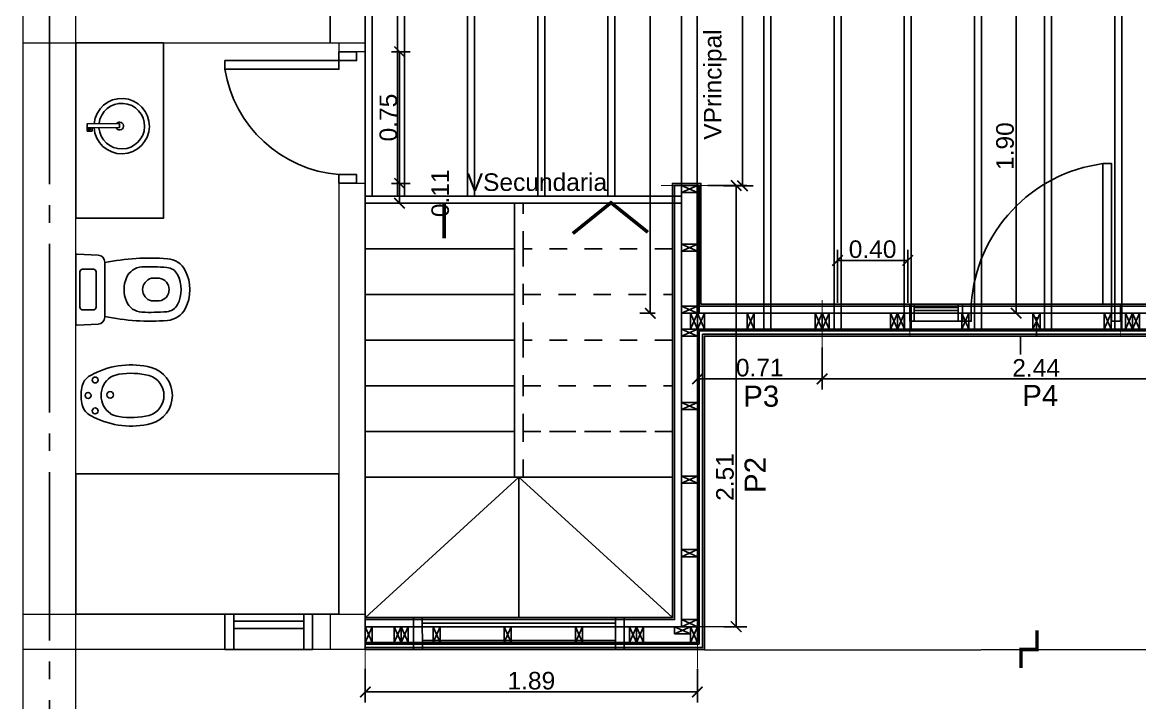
# Model space of a CAD drawing. Header units: millimetres. Extents: x -13913 to 5993, y 1496 to 3225.
# Drawn here: x 2991.34 to 2997.71, y 1618.22 to 1622.09 of the extents above; entities that cross this region are included whole.
import ezdxf

# ---------------------------------------------------------------- set-up
doc = ezdxf.new("R2010")
doc.units = ezdxf.units.MM
doc.header["$PDMODE"] = 35
for name, pattern in [('ACAD_ISO04W100', [30, 24, -3, 0, -3]), ('CONTINUA', [200, 100, 100]), ('DASHED', [0.75, 0.5, -0.25])]:
    doc.linetypes.add(name, pattern=pattern)
doc.layers.get('Defpoints').update_dxf_attribs({"color": 230})
for name, color, linetype in [('EJES', 8, 'Continuous'), ('P0- COLUMNAS HºAº', 7, 'Continuous'), ('P0- LISTON 2CM', 7, 'Continuous'), ('P0- OSB', 7, 'Continuous'), ('P0-CARPINTERIAS', 7, 'Continuous'), ('P0-COTAS', 7, 'Continuous'), ('P0-DURLOCK INTERIOR', 7, 'Continuous'), ('P0-LISTON 4CM', 7, 'Continuous'), ('P0-MAMPOSTERIA LADRILLO', 7, 'Continuous'), ('P0-MUROS', 7, 'Continuous'), ('P0-PANEL', 7, 'Continuous'), ('P0-SANITARIOS', 7, 'Continuous'), ('P0-SOLADOS', 7, 'Continuous'), ('P0-SUPERBOARD', 7, 'Continuous'), ('P0-TEXTOS', 7, 'Continuous'), ('P1-COTAS', 7, 'Continuous'), ('P1-MAMPOSTERIA LADRILLO', 7, 'Continuous'), ('P1-MUROS', 7, 'Continuous'), ('PT-MUROS', 7, 'Continuous')]:
    doc.layers.add(name, color=color, linetype=linetype)
doc.styles.add('Arial02.5', font='arial.ttf', dxfattribs={"width": 0.8, "height": 0.025})
doc.styles.add('Arial10', font='arial.ttf', dxfattribs={"height": 0.1})
doc.dimstyles.new('COTA-1-50', dxfattribs={"dimtxt": 0.1, "dimasz": 0.06, "dimexe": 0.06, "dimexo": 0.15, "dimgap": 0.0125, "dimtad": 1, "dimzin": 0, "dimdsep": 46, "dimtxsty": 'Arial10', "dimblk1": 'ARCHTICK', "dimblk2": 'ARCHTICK', "dimsah": 1, "dimcen": 0.09, "dimclrd": 7, "dimclre": 7, "dimclrt": 7, "dimazin": 0, "dimtfac": 1, "dimtofl": 0, "dimtmove": 2, "dimatfit": 3, "dimldrblk": 'ARCHTICK', "dimfxl": 1, "dimtolj": 1, "dimtzin": 0, "dimarcsym": 0})

# ---------------------------------------------------------------- blocks, each defined once
blk = doc.blocks.new('A$C699B31DF')
at = {"color": 0}
for p, q in [((0.5232, 0.3989), (0.6416, 0.4042)), ((0.65, 0.3962), (0.65, 0.008)), ((0.485, 0.3589), (0.485, 0.0453)), ((0.2196, 0.267), (0.1744, 0.267)), ((0.5348, 0.303), (0.5348, 0.2021)), ((0.6115, 0.3181), (0.5499, 0.3181)), ((0.6266, 0.303), (0.6266, 0.1012)), ((0.5348, 0.1012), (0.5348, 0.2021)), ((0.2196, 0.1373), (0.1744, 0.1373)), ((0.6115, 0.0861), (0.5499, 0.0861)), ((0.5232, 0.0054), (0.6416, 0))]:
    blk.add_line(p, q, dxfattribs=at)
for centre, radius, start, end in [((0.525, 0.3589), 0.04, 92.60256, 180), ((0.642, 0.3962), 0.008, 0, 92.60256), ((0.1375, 0.2532), 0.125, 94.49281, 152.41425), ((0.1375, 0.2532), 0.075, 94.49281, 152.41425), ((0.2276, -0.8924), 1.2742, 78.34369, 94.49281), ((0.2276, -0.8924), 1.2242, 87.85751, 94.49281), ((0.2686, 0.2299), 0.1012, 22.76794, 87.29275), ((0.2354, 0.2021), 0.2354, 152.41425, 207.58575), ((0.2354, 0.2021), 0.1854, 152.41425, 207.58575), ((0.1837, 0.2021), 0.0655, 98.13705, 261.86295), ((0.2023, 0.2021), 0.0671, 284.92538, 75.07462), ((0.2016, 0.2021), 0.1736, 337.33865, 22.66135), ((0.5499, 0.303), 0.0151, 90, 180), ((0.6115, 0.303), 0.0151, 0, 90), ((0.2686, 0.1744), 0.1012, 272.70725, 337.23206), ((0.1375, 0.151), 0.125, 207.58575, 265.50719), ((0.1375, 0.151), 0.075, 207.58575, 265.50719), ((0.2276, 1.2966), 1.2242, 265.50719, 272.14249), ((0.5499, 0.1012), 0.0151, 180, 270), ((0.6115, 0.1012), 0.0151, 270, 0), ((0.2276, 1.2966), 1.2742, 265.50719, 281.65631), ((0.525, 0.0453), 0.04, 180, 267.39744), ((0.642, 0.008), 0.008, 267.39744, 0)]:
    blk.add_arc(centre, radius, start, end, dxfattribs=at)
blk = doc.blocks.new('A$C9e56f727')
at = {"color": 0}
for p, q in [((0.3012, 0.0687), (0.3123, 0.0847)), ((0.3241, 0.0529), (0.3012, 0.0687)), ((0.3123, 0.0847), (0.3352, 0.0689)), ((0.3352, 0.0689), (0.3241, 0.0529))]:
    blk.add_line(p, q, dxfattribs=at)
for points in [[(0.3241, 0.0529), (0.3109, 0.0338), (0.16, 0.1382), (0.1732, 0.1573)], [(0.3304, 0.0624), (0.328, 0.0589), (0.3138, 0.0687), (0.3162, 0.0722)]]:
    blk.add_lwpolyline(points, close=True, dxfattribs=at)
for centre, radius, start, end in [((0.1576, 0.1576), 0.1576, 328.42551, 319.97448), ((0.1577, 0.1577), 0.1301, 329.05756, 318.8141), ((0.1674, 0.1506), 0.0224, 348.28199, 285.18049)]:
    blk.add_arc(centre, radius, start, end, dxfattribs=at)
blk = doc.blocks.new('A$Cc807aeb1')
at = {"color": 0}
for centre, radius in [((0.0864, 0.44), 0.017), ((0.1744, 0.48), 0.017), ((0.2624, 0.44), 0.017), ((0.1712, 0.3537), 0.0189)]:
    blk.add_circle(centre, radius, dxfattribs=at)
for centre, radius, start, end in [((0.1646, 0.3719), 0.1485, 86.20956, 120.18405), ((0.1842, 0.3719), 0.1485, 59.81595, 93.79044), ((0.4712, 0.2356), 0.4712, 153.15772, 194.20091), ((0.1685, 0.4001), 0.1272, 128.11928, 157.70228), ((0.1803, 0.4001), 0.1272, 22.29772, 51.88072), ((-0.1224, 0.2356), 0.4712, 345.79909, 26.84228), ((0.1744, 0.2793), 0.1267, 90, 144.91203), ((0.1744, 0.2793), 0.1267, 35.08797, 90), ((0.1997, 0.2791), 0.1483, 150.45519, 170.0091), ((0.1491, 0.2791), 0.1483, 9.9909, 29.54481), ((0.4712, 0.2356), 0.4232, 170.59349, 194.20091), ((-0.1224, 0.2356), 0.4232, 345.79909, 9.40651), ((0.173, 0.1648), 0.1168, 196.43022, 270.49297), ((0.1758, 0.1648), 0.1168, 269.50703, 343.56978), ((0.173, 0.1648), 0.1648, 195.76723, 270.49297), ((0.1758, 0.1648), 0.1648, 269.50703, 344.23277)]:
    blk.add_arc(centre, radius, start, end, dxfattribs=at)
blk = doc.blocks.new('_ARCHTICK')
at = {"color": 0, "linetype": 'ByBlock', "const_width": 0.15}
blk.add_lwpolyline([(-0.5, -0.5), (0.5, 0.5)], dxfattribs=at)
blk = doc.blocks.new('*D189')
at = {"layer": 'Defpoints', "color": 0, "transparency": 16777216}
for p in [(2993.2932, 1618.5611), (2995.1855, 1618.5611), (2995.1855, 1618.2792)]:
    blk.add_point(p, dxfattribs=at)
at = {"layer": 'P0-COTAS', "color": 7, "lineweight": -2, "transparency": 16777216}
for p, q in [((2993.2932, 1618.4111), (2993.2932, 1618.2192)), ((2995.1855, 1618.4111), (2995.1855, 1618.2192)), ((2993.2932, 1618.2792), (2995.1855, 1618.2792))]:
    blk.add_line(p, q, dxfattribs=at)
at = {"layer": 'P0-COTAS', "color": 7, "lineweight": -2, "transparency": 16777216, "xscale": 0.06, "yscale": 0.06, "zscale": 0.06, "rotation": 180}
blk.add_blockref('_ARCHTICK', (2993.2932, 1618.2792), dxfattribs=at)
at = {"layer": 'P0-COTAS', "color": 7, "lineweight": -2, "transparency": 16777216, "xscale": 0.06, "yscale": 0.06, "zscale": 0.06}
blk.add_blockref('_ARCHTICK', (2995.1855, 1618.2792), dxfattribs=at)
at = {"layer": 'P0-COTAS', "color": 7, "transparency": 16777216, "insert": (2994.2394, 1618.3428), "char_height": 0.1, "attachment_point": 5, "style": 'Arial10'}
blk.add_mtext('\\A1;1.89', dxfattribs=at)
blk = doc.blocks.new('A$C7a4a4ba2')
at = {"color": 0, "const_width": 0.0003}
blk.add_lwpolyline([(-0.004, 0.09), (2.436, 0.09), (2.436, 0), (-0.004, 0)], close=True, dxfattribs=at)
at = {"color": 0}
for points in [[(-0.004, 0.09), (0.036, 0.09), (0.036, 0), (-0.004, 0), (-0.004, 0.09), (0.036, 0), (-0.004, 0), (0.036, 0.09)], [(0.386, 0.09), (0.426, 0.09), (0.426, 0), (0.386, 0), (0.386, 0.09), (0.426, 0), (0.386, 0), (0.426, 0.09)], [(0.426, 0.09), (0.466, 0.09), (0.466, 0), (0.426, 0), (0.426, 0.09), (0.466, 0), (0.426, 0), (0.466, 0.09)], [(1.7253, 0.09), (1.7653, 0.09), (1.7653, 0), (1.7253, 0), (1.7253, 0.09), (1.7653, 0), (1.7253, 0), (1.7653, 0.09)], [(1.7653, 0.09), (1.8053, 0.09), (1.8053, 0), (1.7653, 0), (1.7653, 0.09), (1.8053, 0), (1.7653, 0), (1.8053, 0.09)], [(2.01, 0.09), (2.05, 0.09), (2.05, 0), (2.01, 0), (2.01, 0.09), (2.05, 0), (2.01, 0), (2.05, 0.09)], [(2.306, 0.05), (2.306, 0.09), (2.396, 0.09), (2.396, 0.05), (2.306, 0.05), (2.396, 0.09), (2.396, 0.05), (2.306, 0.09)], [(2.396, 0.09), (2.436, 0.09), (2.436, 0), (2.396, 0), (2.396, 0.09), (2.436, 0), (2.396, 0), (2.436, 0.09)]]:
    blk.add_lwpolyline(points, dxfattribs=at)
at = {"color": 8}
for points in [[(0.792, 0.09), (0.832, 0.09), (0.832, 0), (0.792, 0), (0.792, 0.09), (0.832, 0), (0.792, 0), (0.832, 0.09)], [(1.198, 0.09), (1.238, 0.09), (1.238, 0), (1.198, 0), (1.198, 0.09), (1.238, 0), (1.198, 0), (1.238, 0.09)], [(1.604, 0.09), (1.644, 0.09), (1.644, 0), (1.604, 0), (1.604, 0.09), (1.644, 0), (1.604, 0), (1.644, 0.09)]]:
    blk.add_lwpolyline(points, dxfattribs=at)
blk = doc.blocks.new('A$C5d8a38c0')
at = {"color": 0, "const_width": 0.0003}
blk.add_lwpolyline([(0, 0.0904), (0.71, 0.0904), (0.71, 0.0004), (0, 0.0004)], close=True, dxfattribs=at)
at = {"color": 0}
for points in [[(0, 0.0904), (0.04, 0.0904), (0.04, 0.0004), (0, 0.0004), (0, 0.0904), (0.04, 0.0004), (0, 0.0004), (0.04, 0.0904)], [(0.284, 0.0904), (0.324, 0.0904), (0.324, 0.0004), (0.284, 0.0004), (0.284, 0.0904), (0.324, 0.0004), (0.284, 0.0004), (0.324, 0.0904)], [(0.67, 0.0904), (0.71, 0.0904), (0.71, 0.0004), (0.67, 0.0004), (0.67, 0.0904), (0.71, 0.0004), (0.67, 0.0004), (0.71, 0.0904)]]:
    blk.add_lwpolyline(points, dxfattribs=at)
blk = doc.blocks.new('A$C00c50a6b')
at = {"color": 0, "const_width": 0.0003}
blk.add_lwpolyline([(0.09, 0), (0, 0), (0, 2.5125), (0.09, 2.5125)], close=True, dxfattribs=at)
at = {"color": 0}
for points in [[(0, 2.4725), (0, 2.5125), (0.09, 2.5125), (0.09, 2.4725), (0, 2.4725), (0.09, 2.5125), (0.09, 2.4725), (0, 2.5125)], [(0, 2.13875), (0, 2.17875), (0.09, 2.17875), (0.09, 2.13875), (0, 2.13875), (0.09, 2.17875), (0.09, 2.13875), (0, 2.17875)], [(0, 1.785), (0, 1.825), (0.09, 1.825), (0.09, 1.785), (0, 1.785), (0.09, 1.825), (0.09, 1.785), (0, 1.825)], [(0.05, 1.785), (0.09, 1.785), (0.09, 1.695), (0.05, 1.695), (0.05, 1.785), (0.09, 1.695), (0.05, 1.695), (0.09, 1.785)], [(0, 1.655), (0, 1.695), (0.09, 1.695), (0.09, 1.655), (0, 1.655), (0.09, 1.695), (0.09, 1.655), (0, 1.695)], [(0, 1.23625), (0, 1.27625), (0.09, 1.27625), (0.09, 1.23625), (0, 1.23625), (0.09, 1.27625), (0.09, 1.23625), (0, 1.27625)], [(0, 0.8175), (0, 0.8575), (0.09, 0.8575), (0.09, 0.8175), (0, 0.8175), (0.09, 0.8575), (0.09, 0.8175), (0, 0.8575)], [(0, 0.39875), (0, 0.43875), (0.09, 0.43875), (0.09, 0.39875), (0, 0.39875), (0.09, 0.43875), (0.09, 0.39875), (0, 0.43875)], [(0, 0), (0, 0.04), (0.09, 0.04), (0.09, 0), (0, 0), (0.09, 0.04), (0.09, 0), (0, 0.04)]]:
    blk.add_lwpolyline(points, dxfattribs=at)
blk = doc.blocks.new('A$C87677e07')
at = {"color": 0, "const_width": 0.0005}
blk.add_lwpolyline([(0, 0.09), (1.8925, 0.09), (1.8925, 0), (0, 0)], close=True, dxfattribs=at)
at = {"color": 0}
for points in [[(0, 0.09), (0.04, 0.09), (0.04, 0), (0, 0), (0, 0.09), (0.04, 0), (0, 0), (0.04, 0.09)], [(0.165, 0.09), (0.205, 0.09), (0.205, 0), (0.165, 0), (0.165, 0.09), (0.205, 0), (0.165, 0), (0.205, 0.09)], [(0.205, 0.09), (0.245, 0.09), (0.245, 0), (0.205, 0), (0.205, 0.09), (0.245, 0), (0.205, 0), (0.245, 0.09)], [(1.505, 0.09), (1.545, 0.09), (1.545, 0), (1.505, 0), (1.505, 0.09), (1.545, 0), (1.505, 0), (1.545, 0.09)], [(1.545, 0.09), (1.585, 0.09), (1.585, 0), (1.545, 0), (1.545, 0.09), (1.585, 0), (1.545, 0), (1.585, 0.09)], [(1.7625, 0.05), (1.7625, 0.09), (1.8525, 0.09), (1.8525, 0.05), (1.7625, 0.05), (1.8525, 0.09), (1.8525, 0.05), (1.7625, 0.09)], [(1.8525, 0.09), (1.8925, 0.09), (1.8925, 0), (1.8525, 0), (1.8525, 0.09), (1.8925, 0), (1.8525, 0), (1.8925, 0.09)]]:
    blk.add_lwpolyline(points, dxfattribs=at)
at = {"color": 8}
for points in [[(0.386, 0.09), (0.426, 0.09), (0.426, 0), (0.386, 0), (0.386, 0.09), (0.426, 0), (0.386, 0), (0.426, 0.09)], [(0.792, 0.09), (0.832, 0.09), (0.832, 0), (0.792, 0), (0.792, 0.09), (0.832, 0), (0.792, 0), (0.832, 0.09)], [(1.198, 0.09), (1.238, 0.09), (1.238, 0), (1.198, 0), (1.198, 0.09), (1.238, 0), (1.198, 0), (1.238, 0.09)]]:
    blk.add_lwpolyline(points, dxfattribs=at)
blk = doc.blocks.new('*D205')
at = {"layer": 'Defpoints', "color": 0, "transparency": 16777216}
for p in [(2995.0955, 1621.1636), (2995.4063, 1621.1636), (2995.1855, 1618.6511)]:
    blk.add_point(p, dxfattribs=at)
at = {"layer": 'P0-COTAS', "color": 7, "lineweight": -2, "transparency": 16777216}
for p, q in [((2995.2455, 1621.1636), (2995.4663, 1621.1636)), ((2995.4063, 1618.6511), (2995.4063, 1621.1636)), ((2995.3355, 1618.6511), (2995.4663, 1618.6511))]:
    blk.add_line(p, q, dxfattribs=at)
at = {"layer": 'P0-COTAS', "color": 7, "lineweight": -2, "transparency": 16777216, "xscale": 0.06, "yscale": 0.06, "zscale": 0.06}
for p, rotation in [((2995.4063, 1621.1636), 90), ((2995.4063, 1618.6511), 270)]:
    blk.add_blockref('_ARCHTICK', p, dxfattribs=dict(at, rotation=rotation))
at = {"layer": 'P0-COTAS', "color": 7, "transparency": 16777216, "insert": (2995.3428, 1619.5036), "char_height": 0.1, "attachment_point": 5, "rotation": 90, "style": 'Arial10'}
blk.add_mtext('\\A1;2.51', dxfattribs=at)
blk = doc.blocks.new('*D206')
at = {"layer": 'Defpoints', "color": 0, "transparency": 16777216}
for p in [(2995.1855, 1620.3911), (2995.8955, 1620.3911), (2995.8955, 1620.0627)]:
    blk.add_point(p, dxfattribs=at)
at = {"layer": 'P0-COTAS', "color": 7, "lineweight": -2, "transparency": 16777216}
for p, q in [((2995.1855, 1620.2411), (2995.1855, 1620.0027)), ((2995.8955, 1620.2411), (2995.8955, 1620.0027)), ((2995.1855, 1620.0627), (2995.8955, 1620.0627))]:
    blk.add_line(p, q, dxfattribs=at)
at = {"layer": 'P0-COTAS', "color": 7, "lineweight": -2, "transparency": 16777216, "xscale": 0.06, "yscale": 0.06, "zscale": 0.06, "rotation": 180}
blk.add_blockref('_ARCHTICK', (2995.1855, 1620.0627), dxfattribs=at)
at = {"layer": 'P0-COTAS', "color": 7, "lineweight": -2, "transparency": 16777216, "xscale": 0.06, "yscale": 0.06, "zscale": 0.06}
blk.add_blockref('_ARCHTICK', (2995.8955, 1620.0627), dxfattribs=at)
at = {"layer": 'P0-COTAS', "color": 7, "transparency": 16777216, "insert": (2995.5405, 1620.1262), "char_height": 0.1, "attachment_point": 5, "style": 'Arial10'}
blk.add_mtext('\\A1;0.71', dxfattribs=at)
blk = doc.blocks.new('*D207')
at = {"layer": 'Defpoints', "color": 0, "transparency": 16777216}
for p in [(2995.8955, 1620.3911), (2998.3355, 1620.3911), (2998.3355, 1620.0627)]:
    blk.add_point(p, dxfattribs=at)
at = {"layer": 'P0-COTAS', "color": 7, "lineweight": -2, "transparency": 16777216}
for p, q in [((2995.8955, 1620.2411), (2995.8955, 1620.0027)), ((2998.3355, 1620.2411), (2998.3355, 1620.0027)), ((2995.8955, 1620.0627), (2998.3355, 1620.0627))]:
    blk.add_line(p, q, dxfattribs=at)
at = {"layer": 'P0-COTAS', "color": 7, "lineweight": -2, "transparency": 16777216, "xscale": 0.06, "yscale": 0.06, "zscale": 0.06, "rotation": 180}
blk.add_blockref('_ARCHTICK', (2995.8955, 1620.0627), dxfattribs=at)
at = {"layer": 'P0-COTAS', "color": 7, "lineweight": -2, "transparency": 16777216, "xscale": 0.06, "yscale": 0.06, "zscale": 0.06}
blk.add_blockref('_ARCHTICK', (2998.3355, 1620.0627), dxfattribs=at)
at = {"layer": 'P0-COTAS', "color": 7, "transparency": 16777216, "insert": (2997.1155, 1620.1254), "char_height": 0.1, "attachment_point": 5, "style": 'Arial10'}
blk.add_mtext('\\A1;2.44', dxfattribs=at)
blk = doc.blocks.new('*D223')
at = {"layer": 'Defpoints', "color": 0, "transparency": 16777216}
for p in [(2993.293, 1621.1761), (2993.4885, 1621.1761), (2993.293, 1621.0636)]:
    blk.add_point(p, dxfattribs=at)
at = {"layer": 'P1-COTAS', "color": 7, "lineweight": -2, "transparency": 16777216}
for p, q in [((2993.443, 1621.1761), (2993.5485, 1621.1761)), ((2993.4885, 1621.0636), (2993.4885, 1621.1761)), ((2993.443, 1621.0636), (2993.5485, 1621.0636))]:
    blk.add_line(p, q, dxfattribs=at)
at = {"layer": 'P1-COTAS', "color": 7, "lineweight": -2, "transparency": 16777216, "xscale": 0.06, "yscale": 0.06, "zscale": 0.06}
for p, rotation in [((2993.4885, 1621.1761), 90), ((2993.4885, 1621.0636), 270)]:
    blk.add_blockref('_ARCHTICK', p, dxfattribs=dict(at, rotation=rotation))
at = {"layer": 'P1-COTAS', "color": 7, "transparency": 16777216, "insert": (2993.7204, 1621.1199), "char_height": 0.1, "attachment_point": 5, "rotation": 90, "style": 'Arial10'}
blk.add_mtext('\\A1;0.11', dxfattribs=at)
blk = doc.blocks.new('*D224')
at = {"layer": 'Defpoints', "color": 0, "transparency": 16777216}
for p in [(2993.2932, 1621.9261), (2993.4885, 1621.9261), (2993.293, 1621.1761)]:
    blk.add_point(p, dxfattribs=at)
at = {"layer": 'P1-COTAS', "color": 7, "lineweight": -2, "transparency": 16777216}
for p, q in [((2993.4432, 1621.9261), (2993.5485, 1621.9261)), ((2993.4885, 1621.1761), (2993.4885, 1621.9261)), ((2993.443, 1621.1761), (2993.5485, 1621.1761))]:
    blk.add_line(p, q, dxfattribs=at)
at = {"layer": 'P1-COTAS', "color": 7, "lineweight": -2, "transparency": 16777216, "xscale": 0.06, "yscale": 0.06, "zscale": 0.06}
for p, rotation in [((2993.4885, 1621.9261), 90), ((2993.4885, 1621.1761), 270)]:
    blk.add_blockref('_ARCHTICK', p, dxfattribs=dict(at, rotation=rotation))
at = {"layer": 'P1-COTAS', "color": 7, "transparency": 16777216, "insert": (2993.4249, 1621.5511), "char_height": 0.1, "attachment_point": 5, "rotation": 90, "style": 'Arial10'}
blk.add_mtext('\\A1;0.75', dxfattribs=at)
blk = doc.blocks.new('*D254')
at = {"layer": 'Defpoints', "color": 0, "transparency": 16777216}
for p in [(2996.7838, 1622.3399), (2995.1835, 1620.437), (2997.0021, 1620.437)]:
    blk.add_point(p, dxfattribs=at)
at = {"layer": 'PT-MUROS', "color": 7, "lineweight": -2, "transparency": 16777216}
for p, q in [((2996.9338, 1622.3399), (2997.0621, 1622.3399)), ((2997.0021, 1622.3399), (2997.0021, 1620.437)), ((2995.3335, 1620.437), (2997.0621, 1620.437))]:
    blk.add_line(p, q, dxfattribs=at)
at = {"layer": 'PT-MUROS', "color": 7, "lineweight": -2, "transparency": 16777216, "xscale": 0.06, "yscale": 0.06, "zscale": 0.06}
for p, rotation in [((2997.0021, 1622.3399), 90), ((2997.0021, 1620.437), 270)]:
    blk.add_blockref('_ARCHTICK', p, dxfattribs=dict(at, rotation=rotation))
at = {"layer": 'PT-MUROS', "color": 7, "transparency": 16777216, "insert": (2996.9385, 1621.3884), "char_height": 0.1, "attachment_point": 5, "rotation": 90, "style": 'Arial10'}
blk.add_mtext('\\A1;1.90', dxfattribs=at)
blk = doc.blocks.new('*D255')
at = {"layer": 'Defpoints', "color": 0, "transparency": 16777216}
for p in [(2996.3837, 1620.7373), (2995.9837, 1620.3461), (2996.3837, 1620.3461)]:
    blk.add_point(p, dxfattribs=at)
at = {"layer": 'PT-MUROS', "color": 7, "lineweight": -2, "transparency": 16777216}
for p, q in [((2995.9837, 1620.4961), (2995.9837, 1620.7973)), ((2996.3837, 1620.4961), (2996.3837, 1620.7973)), ((2995.9837, 1620.7373), (2996.3837, 1620.7373))]:
    blk.add_line(p, q, dxfattribs=at)
at = {"layer": 'PT-MUROS', "color": 7, "lineweight": -2, "transparency": 16777216, "xscale": 0.06, "yscale": 0.06, "zscale": 0.06, "rotation": 180}
blk.add_blockref('_ARCHTICK', (2995.9837, 1620.7373), dxfattribs=at)
at = {"layer": 'PT-MUROS', "color": 7, "lineweight": -2, "transparency": 16777216, "xscale": 0.06, "yscale": 0.06, "zscale": 0.06}
blk.add_blockref('_ARCHTICK', (2996.3837, 1620.7373), dxfattribs=at)
at = {"layer": 'PT-MUROS', "color": 7, "transparency": 16777216, "insert": (2996.1837, 1620.8009), "char_height": 0.1, "attachment_point": 5, "style": 'Arial10'}
blk.add_mtext('\\A1;0.40', dxfattribs=at)
blk = doc.blocks.new('*D262')
at = {"layer": 'Defpoints', "color": 0, "transparency": 16777216}
for p in [(2995.0955, 1628.3211), (2994.9165, 1620.4361), (2995.0955, 1620.4361)]:
    blk.add_point(p, dxfattribs=at)
at = {"layer": 'PT-MUROS', "color": 7, "lineweight": -2, "transparency": 16777216}
for p, q in [((2994.9455, 1628.3211), (2994.8565, 1628.3211)), ((2994.9165, 1628.3211), (2994.9165, 1620.4361)), ((2994.9455, 1620.4361), (2994.8565, 1620.4361))]:
    blk.add_line(p, q, dxfattribs=at)
at = {"layer": 'PT-MUROS', "color": 7, "lineweight": -2, "transparency": 16777216, "xscale": 0.06, "yscale": 0.06, "zscale": 0.06}
for p, rotation in [((2994.9165, 1628.3211), 90), ((2994.9165, 1620.4361), 270)]:
    blk.add_blockref('_ARCHTICK', p, dxfattribs=dict(at, rotation=rotation))
at = {"layer": 'PT-MUROS', "color": 7, "transparency": 16777216, "insert": (2994.8529, 1624.3786), "char_height": 0.1, "attachment_point": 5, "rotation": 90, "style": 'Arial10'}
blk.add_mtext('\\A1;7.89', dxfattribs=at)
blk = doc.blocks.new('*D264')
at = {"layer": 'Defpoints', "color": 0, "transparency": 16777216}
for p in [(2995.1855, 1623.7116), (2995.1835, 1621.1628), (2995.4422, 1621.1628)]:
    blk.add_point(p, dxfattribs=at)
at = {"layer": 'PT-MUROS', "color": 7, "lineweight": -2, "transparency": 16777216}
for p, q in [((2995.3355, 1623.7116), (2995.5022, 1623.7116)), ((2995.4422, 1623.7116), (2995.4422, 1621.1628)), ((2995.3335, 1621.1628), (2995.5022, 1621.1628))]:
    blk.add_line(p, q, dxfattribs=at)
at = {"layer": 'PT-MUROS', "color": 7, "lineweight": -2, "transparency": 16777216, "xscale": 0.06, "yscale": 0.06, "zscale": 0.06}
for p, rotation in [((2995.4422, 1623.7116), 90), ((2995.4422, 1621.1628), 270)]:
    blk.add_blockref('_ARCHTICK', p, dxfattribs=dict(at, rotation=rotation))
at = {"layer": 'PT-MUROS', "color": 7, "transparency": 16777216, "insert": (2995.3786, 1622.4372), "char_height": 0.1, "attachment_point": 5, "rotation": 90, "style": 'Arial10'}
blk.add_mtext('\\A1;2.55', dxfattribs=at)

msp = doc.modelspace()

# ---------------------------------------------------------------- linework, layer by layer
at = {"layer": 'EJES', "color": 18, "linetype": 'ACAD_ISO04W100', "ltscale": 0.04, "true_color": 0x000000}
msp.add_lwpolyline([(2991.4932, 1644.2319), (2991.4932, 1611.8279)], dxfattribs=at)
at = {"layer": 'P0- COLUMNAS HºAº', "const_width": 0.008}
for points in [[(2991.343, 1622.1761), (2991.643, 1622.1761), (2991.643, 1621.9761), (2991.343, 1621.9761)], [(2993.093, 1622.1761), (2993.293, 1622.1761), (2993.293, 1621.9761), (2993.093, 1621.9761)], [(2991.6432, 1618.7216), (2991.6432, 1618.5216), (2991.3432, 1618.5216), (2991.3432, 1618.7216)], [(2993.0932, 1618.7216), (2993.2932, 1618.7216), (2993.2932, 1618.5216), (2993.0932, 1618.5216)]]:
    msp.add_lwpolyline(points, close=True, dxfattribs=at)
at = {"layer": 'P0- LISTON 2CM'}
msp.add_lwpolyline([(2993.293, 1618.5316), (2993.293, 1618.5516), (2995.195, 1618.5516), (2995.195, 1620.3366), (2998.3452, 1620.3366), (2998.345, 1628.3306), (2991.643, 1628.3306), (2991.643, 1628.3506), (2998.365, 1628.3506), (2998.365, 1620.3166), (2995.215, 1620.3166), (2995.215, 1618.5316)], close=True, dxfattribs=at)
at = {"layer": 'P0- OSB'}
for points in [[(2993.293, 1618.5611), (2993.293, 1618.5516), (2995.195, 1618.5516), (2995.195, 1620.3366), (2998.3452, 1620.3366), (2998.345, 1628.3306), (2991.643, 1628.3306), (2991.643, 1628.3211), (2998.3355, 1628.3211), (2998.3357, 1620.3461), (2995.1855, 1620.3461), (2995.1855, 1618.5611)], [(2995.195, 1620.4361), (2995.195, 1621.1636), (2995.1855, 1621.1636), (2995.1855, 1620.4361)]]:
    msp.add_lwpolyline(points, close=True, dxfattribs=at)
at = {"layer": 'P0-CARPINTERIAS', "linetype": 'CONTINUA'}
for points in [[(2992.493, 1621.8262), (2992.493, 1621.8761), (2993.243, 1621.8761), (2993.243, 1621.9261), (2993.143, 1621.9261), (2993.143, 1621.8261), (2992.493, 1621.8262, 0.345651), (2993.143, 1621.2267), (2993.243, 1621.2267), (2993.243, 1621.1767), (2993.143, 1621.1767), (2993.143, 1621.2267)], [(2997.4956, 1621.2886), (2997.5455, 1621.2886), (2997.5455, 1620.3907), (2997.5955, 1620.3907), (2997.5955, 1620.4886), (2997.4955, 1620.4886), (2997.4956, 1621.2886, 0.356492), (2996.7455, 1620.4886), (2996.7455, 1620.3907), (2996.6955, 1620.3907), (2996.6955, 1620.4886), (2996.7455, 1620.4886)]]:
    msp.add_lwpolyline(points, format="xyb", dxfattribs=at)
for points in [[(2996.6955, 1620.3915), (2996.3955, 1620.3915), (2996.3955, 1620.4886), (2996.6955, 1620.4886), (2996.6955, 1620.3915), (2996.6705, 1620.3915), (2996.6705, 1620.4887), (2996.4205, 1620.4887), (2996.4205, 1620.3915), (2996.4205, 1620.4522), (2996.6705, 1620.4522), (2996.6705, 1620.47), (2996.4205, 1620.47)], [(2992.4932, 1618.7216), (2992.9932, 1618.7216), (2992.9932, 1618.5216), (2992.4932, 1618.5216), (2992.4932, 1618.7216), (2992.5432, 1618.7216), (2992.5432, 1618.5216), (2992.9432, 1618.5216), (2992.9432, 1618.7216), (2992.9432, 1618.6816), (2992.5432, 1618.6816), (2992.5432, 1618.6416), (2992.9432, 1618.6416)], [(2994.7682, 1618.5216), (2993.5682, 1618.5216), (2993.568, 1618.7036), (2994.768, 1618.7036), (2994.7682, 1618.5216), (2994.7182, 1618.5216), (2994.7182, 1618.7037), (2993.618, 1618.7036), (2993.6182, 1618.5216), (2993.6182, 1618.5716), (2994.7182, 1618.5716), (2994.7182, 1618.6716), (2993.6182, 1618.6716)]]:
    msp.add_lwpolyline(points, dxfattribs=at)
at = {"layer": 'P0-DURLOCK INTERIOR'}
msp.add_lwpolyline([(2991.643, 1628.1911), (2991.643, 1628.1786), (2998.193, 1628.1786), (2998.193, 1620.4886), (2995.205, 1620.4886), (2995.205, 1621.1761), (2995.043, 1621.1761), (2995.043, 1618.7036), (2993.293, 1618.7036), (2993.293, 1618.6911), (2995.0555, 1618.6911), (2995.0555, 1621.1636), (2995.195, 1621.1636), (2995.195, 1620.4761), (2998.2055, 1620.4761), (2998.2055, 1628.1911)], close=True, dxfattribs=at)
at = {"layer": 'P0-LISTON 4CM'}
for points in [[(2995.195, 1620.4361), (2998.2455, 1620.4361), (2998.2455, 1628.2311), (2991.643, 1628.2311), (2991.643, 1628.1911), (2998.2055, 1628.1911), (2998.2055, 1620.4761), (2995.195, 1620.4761)], [(2995.0955, 1621.1636), (2995.0955, 1618.6511), (2993.293, 1618.6511), (2993.293, 1618.6911), (2995.0555, 1618.6911), (2995.0555, 1621.1636)]]:
    msp.add_lwpolyline(points, close=True, dxfattribs=at)
at = {"layer": 'P0-MAMPOSTERIA LADRILLO', "const_width": 0.008}
for points in [[(2991.3432, 1618.5216), (2991.3432, 1628.3606), (2991.6432, 1628.3606), (2991.6432, 1618.5216)], [(2993.2932, 1618.5216), (2992.993, 1618.5216), (2992.993, 1618.7216), (2993.143, 1618.7216), (2993.143, 1621.1761), (2993.293, 1621.1761), (2993.293, 1618.7216)], [(2991.6428, 1618.5216), (2991.3432, 1618.5216), (2991.3432, 1612.5216), (2991.6428, 1612.5216)]]:
    msp.add_lwpolyline(points, close=True, dxfattribs=at)
for points in [[(2991.643, 1621.9761), (2993.093, 1621.9761), (2993.093, 1622.1761), (2991.643, 1622.1761), (2991.643, 1621.9761)], [(2993.2932, 1621.9761), (2993.2932, 1621.9261), (2993.1432, 1621.9261), (2993.1432, 1621.9761), (2993.2932, 1621.9761)], [(2991.6432, 1618.7216), (2992.4932, 1618.7216), (2992.4932, 1618.5216), (2991.6428, 1618.5216), (2991.6432, 1618.7216)]]:
    msp.add_lwpolyline(points, dxfattribs=at)
at = {"layer": 'P0-MUROS', "color": 8, "const_width": 0.005}
for points in [[(2995.225, 1620.3066), (2995.225, 1618.5216), (2994.768, 1618.5216), (2994.768, 1618.7036), (2995.043, 1618.7036), (2995.043, 1621.1761), (2995.205, 1621.1761), (2995.205, 1620.4886), (2996.3955, 1620.4886), (2996.3955, 1620.3066)], [(2998.375, 1621.1795), (2998.193, 1621.1795), (2998.193, 1620.4886), (2997.5955, 1620.4886), (2997.5955, 1620.3066), (2998.375, 1620.3066)]]:
    msp.add_lwpolyline(points, close=True, dxfattribs=at)
at = {"layer": 'P0-MUROS', "linetype": 'Continuous', "ltscale": 0.1}
for points in [[(2993.293, 1620.8036), (2993.293, 1621.0636), (2994.143, 1621.0636), (2994.143, 1620.8036)], [(2993.293, 1620.8036), (2993.293, 1620.5436), (2994.143, 1620.5436), (2994.143, 1620.8036)], [(2993.293, 1620.2836), (2993.293, 1620.5436), (2994.143, 1620.5436), (2994.143, 1620.2836)], [(2993.293, 1620.2836), (2993.293, 1620.0236), (2994.143, 1620.0236), (2994.143, 1620.2836)], [(2993.293, 1619.7636), (2993.293, 1620.0236), (2994.143, 1620.0236), (2994.143, 1619.7636)], [(2993.293, 1619.7636), (2993.293, 1619.5036), (2994.143, 1619.5036), (2994.143, 1619.7636)], [(2995.043, 1619.5036), (2995.043, 1618.7036), (2994.168, 1618.7036), (2994.168, 1619.5036)]]:
    msp.add_lwpolyline(points, close=True, dxfattribs=at)
at = {"layer": 'P0-MUROS'}
msp.add_lwpolyline([(2993.7429, 1621.0663, 0.02, 0.02, 0), (2993.7429, 1620.8634, 0, 0, 0), (2993.7429, 1619.0505, 0, 0, 0), (2994.6957, 1619.0505, 0, 0, 0), (2994.6929, 1621.0663, 0.02, 0.02, 0), (2994.9034, 1620.8977, 0.02, 0.02, 0), (2994.6929, 1621.0663, 0.02, 0.02, 0), (2994.4754, 1620.8907, 0.02, 0.02, 0)], format="xyseb", dxfattribs=at)
at = {"layer": 'P0-MUROS', "linetype": 'DASHED', "ltscale": 0.2}
for points in [[(2995.043, 1621.0636), (2995.043, 1620.8036), (2994.193, 1620.8036), (2994.193, 1621.0636)], [(2995.043, 1620.5436), (2995.043, 1620.8036), (2994.193, 1620.8036), (2994.193, 1620.5436)], [(2995.043, 1620.5436), (2995.043, 1620.2836), (2994.193, 1620.2836), (2994.193, 1620.5436)], [(2995.043, 1620.0236), (2995.043, 1620.2836), (2994.193, 1620.2836), (2994.193, 1620.0236)], [(2995.043, 1620.0236), (2995.043, 1619.7636), (2994.193, 1619.7636), (2994.193, 1620.0236)], [(2995.043, 1619.7636), (2995.043, 1619.5036), (2994.193, 1619.5036), (2994.193, 1619.7636)]]:
    msp.add_lwpolyline(points, close=True, dxfattribs=at)
at = {"layer": 'P0-MUROS', "color": 8}
msp.add_lwpolyline([(2991.6432, 1618.7216), (2991.6432, 1619.5216), (2993.1432, 1619.5216), (2993.1432, 1618.7216)], close=True, dxfattribs=at)
at = {"layer": 'P0-MUROS'}
msp.add_lwpolyline([(2993.293, 1619.5036), (2994.168, 1619.5036), (2994.168, 1618.7036), (2993.293, 1618.7036)], close=True, dxfattribs=at)
at = {"layer": 'P0-MUROS', "linetype": 'Continuous', "ltscale": 0.1}
for points in [[(2994.168, 1619.5036), (2993.2939, 1618.7043)], [(2994.168, 1619.5036), (2995.043, 1618.7036)]]:
    msp.add_lwpolyline(points, dxfattribs=at)
at = {"layer": 'P0-MUROS', "color": 8, "const_width": 0.005}
msp.add_lwpolyline([(2993.293, 1618.5216), (2993.568, 1618.5216), (2993.568, 1618.7036), (2993.293, 1618.7036)], dxfattribs=at)
at = {"layer": 'P0-PANEL', "color": 6, "const_width": 0.003}
msp.add_lwpolyline([(2993.293, 1618.5611), (2995.1855, 1618.5611), (2995.1855, 1620.3461), (2998.3357, 1620.3461), (2998.3355, 1628.3211), (2991.643, 1628.3211), (2991.643, 1628.2311), (2998.2455, 1628.2311), (2998.2455, 1620.4361), (2995.1855, 1620.4361), (2995.1855, 1621.1636), (2995.0955, 1621.1636), (2995.0955, 1618.6511), (2993.293, 1618.6511)], close=True, dxfattribs=at)
at = {"layer": 'P0-SANITARIOS', "color": 8}
msp.add_lwpolyline([(2992.1432, 1621.9776), (2991.6441, 1621.9776), (2991.6442, 1620.9776), (2992.1432, 1620.9776)], close=True, dxfattribs=at)
at = {"layer": 'P0-SOLADOS'}
for points, const_width in [([(2997.0269, 1620.201), (2997.0269, 1620.3066), (2997.1181, 1620.3066), (2997.1181, 1620.416)], 0.01), ([(2997.0291, 1618.4151), (2997.0291, 1618.5207), (2997.1203, 1618.5207), (2997.1203, 1618.6301)], 0.02)]:
    msp.add_lwpolyline(points, dxfattribs=dict(at, const_width=const_width))
for points in [[(2998.375, 1620.3066), (2998.375, 1618.5216), (2995.2272, 1618.5177)], [(2996.3944, 1620.3066), (2997.5955, 1620.3066)]]:
    msp.add_lwpolyline(points, dxfattribs=at)
at = {"layer": 'P0-SUPERBOARD'}
msp.add_lwpolyline([(2991.643, 1628.3506), (2991.643, 1628.3606), (2998.375, 1628.3606), (2998.375, 1620.3066), (2995.225, 1620.3066), (2995.225, 1618.5216), (2993.293, 1618.5216), (2993.293, 1618.5316), (2995.215, 1618.5316), (2995.215, 1620.3166), (2998.365, 1620.3166), (2998.365, 1628.3506)], close=True, dxfattribs=at)
at = {"layer": 'P1-MAMPOSTERIA LADRILLO', "color": 5, "const_width": 0.006}
for points in [[(2994.9776, 1621.1636), (2995.3737, 1621.1636)], [(2995.1855, 1620.0627), (2995.1855, 1620.5124)], [(2995.8955, 1620.0627), (2995.8955, 1620.5124)], [(2993.293, 1618.399), (2993.293, 1618.7274)], [(2995.1855, 1618.4143), (2995.1855, 1618.7274)], [(2995.0448, 1618.6511), (2995.3737, 1618.6511)]]:
    msp.add_lwpolyline(points, dxfattribs=at)
at = {"layer": 'PT-MUROS', "color": 2}
msp.add_lwpolyline([(2995.0955, 1628.3211), (2995.1835, 1628.3211), (2995.1835, 1620.4361), (2995.0955, 1620.4361)], close=True, dxfattribs=at)
at = {"layer": 'PT-MUROS', "color": 4}
for points in [[(2993.293, 1622.3199), (2993.333, 1622.3199), (2993.333, 1621.1036), (2993.293, 1621.1036)], [(2993.4757, 1622.3199), (2993.5157, 1622.3199), (2993.5157, 1621.1036), (2993.4757, 1621.1036)], [(2993.8757, 1622.3199), (2993.9157, 1622.3199), (2993.9157, 1621.1036), (2993.8757, 1621.1036)], [(2994.2757, 1622.3199), (2994.3157, 1622.3199), (2994.3157, 1621.1036), (2994.2757, 1621.1036)], [(2994.6757, 1622.3199), (2994.7157, 1622.3199), (2994.7157, 1621.1036), (2994.6757, 1621.1036)], [(2995.5637, 1622.3199), (2995.6037, 1622.3199), (2995.6037, 1620.3461), (2995.5637, 1620.3461)], [(2995.9637, 1622.3199), (2996.0037, 1622.3199), (2996.0037, 1620.3461), (2995.9637, 1620.3461)], [(2996.3637, 1622.3199), (2996.4037, 1622.3199), (2996.4037, 1620.3461), (2996.3637, 1620.3461)], [(2996.7637, 1622.3199), (2996.8037, 1622.3199), (2996.8037, 1620.3461), (2996.7637, 1620.3461)], [(2997.1637, 1622.3199), (2997.2037, 1622.3199), (2997.2037, 1620.3461), (2997.1637, 1620.3461)], [(2997.5637, 1622.3199), (2997.6037, 1622.3199), (2997.6037, 1620.3461), (2997.5637, 1620.3461)]]:
    msp.add_lwpolyline(points, close=True, dxfattribs=at)
at = {"layer": 'PT-MUROS', "color": 3}
msp.add_lwpolyline([(2993.293, 1621.1036), (2995.0955, 1621.1036), (2995.0955, 1621.0636), (2993.293, 1621.0636)], close=True, dxfattribs=at)

# ---------------------------------------------------------------- block references
at = {"layer": 'P0-PANEL', "color": 244, "true_color": 0x991b1e}
for name, p in [('A$C00c50a6b', (2995.0955, 1618.6511)), ('A$C7a4a4ba2', (2995.8995, 1620.3461))]:
    msp.add_blockref(name, p, dxfattribs=at)
at = {"layer": 'P0-PANEL', "color": 6}
for name, p in [('A$C5d8a38c0', (2995.1855, 1620.3457)), ('A$C87677e07', (2993.293, 1618.5611))]:
    msp.add_blockref(name, p, dxfattribs=at)
at = {"layer": 'P0-SANITARIOS', "color": 8, "rotation": 214.8792947054398}
msp.add_blockref('A$C9e56f727', (2991.9445, 1621.7219), dxfattribs=at)
at = {"layer": 'P0-SANITARIOS', "color": 8, "xscale": -1}
msp.add_blockref('A$C699B31DF', (2992.2938, 1620.3692), dxfattribs=at)
at = {"layer": 'P0-SANITARIOS', "color": 8, "xscale": -1, "rotation": 90}
msp.add_blockref('A$Cc807aeb1', (2992.1937, 1620.1426), dxfattribs=at)

# ---------------------------------------------------------------- texts
at = {"layer": 'P0-TEXTOS', "style": 'Arial02.5'}
for s, p in [('P3', (2995.4464, 1619.9041)), ('P4', (2997.0361, 1619.9083))]:
    msp.add_text(s, height=0.12, dxfattribs=at).set_placement(p)
msp.add_text('P2', height=0.12, rotation=90, dxfattribs=at).set_placement((2995.5743, 1619.4128))
at = {"layer": 'P1-MUROS', "style": 'Arial02.5'}
msp.add_text('VPrincipal', height=0.1, rotation=90, dxfattribs=at).set_placement((2995.3224, 1621.4246))
msp.add_text('VSecundaria', height=0.1, dxfattribs=at).set_placement((2993.871, 1621.1334))

# ---------------------------------------------------------------- dimensions: what is measured, and where the dimension line sits
at = {"layer": 'P0-COTAS'}
dim = msp.add_linear_dim(base=(2995.4063, 1621.1636), p1=(2995.1855, 1618.6511), p2=(2995.0955, 1621.1636), angle=90, dimstyle='COTA-1-50', dxfattribs=at)
dim.commit()
dim.dimension.update_dxf_attribs({"geometry": '*D205', "text_midpoint": (2995.3428, 1619.5036), "dimtype": 160})
for base, p1, p2, picture, middle in [((2995.8955, 1620.0627), (2995.1855, 1620.3911), (2995.8955, 1620.3911), '*D206', (2995.5405, 1620.1262)), ((2998.3355, 1620.0627), (2995.8955, 1620.3911), (2998.3355, 1620.3911), '*D207', (2997.1155, 1620.1254)), ((2995.1855, 1618.2792), (2993.2932, 1618.5611), (2995.1855, 1618.5611), '*D189', (2994.2394, 1618.3428))]:
    dim = msp.add_linear_dim(base=base, p1=p1, p2=p2, dimstyle='COTA-1-50', dxfattribs=at)
    dim.commit()
    dim.dimension.update_dxf_attribs({"geometry": picture, "text_midpoint": middle})
at = {"layer": 'P1-COTAS'}
for base, p1, p2, picture, middle in [((2993.4885, 1621.9261), (2993.293, 1621.1761), (2993.2932, 1621.9261), '*D224', (2993.4249, 1621.5511)), ((2993.4885, 1621.1761), (2993.293, 1621.0636), (2993.293, 1621.1761), '*D223', (2993.7204, 1621.1199))]:
    dim = msp.add_linear_dim(base=base, p1=p1, p2=p2, angle=90, dimstyle='COTA-1-50', dxfattribs=at)
    dim.commit()
    dim.dimension.update_dxf_attribs({"geometry": picture, "text_midpoint": middle})
at = {"layer": 'PT-MUROS'}
for base, p1, p2, picture, middle in [((2994.916481, 1620.436128), (2995.095543, 1628.32113), (2995.095508, 1620.436128), '*D262', (2994.852924, 1624.378629)), ((2995.4422, 1621.1628), (2995.1855, 1623.7116), (2995.1835, 1621.1628), '*D264', (2995.3786, 1622.4372))]:
    dim = msp.add_linear_dim(base=base, p1=p1, p2=p2, angle=90, dimstyle='COTA-1-50', override={"dimfxl": 0.2, "dimarcsym": 1}, dxfattribs=at)
    dim.commit()
    dim.dimension.update_dxf_attribs({"geometry": picture, "text_midpoint": middle})
dim = msp.add_linear_dim(base=(2997.0021, 1620.437), p1=(2996.7838, 1622.3399), p2=(2995.1835, 1620.437), angle=90, dimstyle='COTA-1-50', dxfattribs=at)
dim.commit()
dim.dimension.update_dxf_attribs({"geometry": '*D254', "text_midpoint": (2996.9385, 1621.3884)})
dim = msp.add_linear_dim(base=(2996.3837, 1620.7373), p1=(2995.9837, 1620.3461), p2=(2996.3837, 1620.3461), dimstyle='COTA-1-50', dxfattribs=at)
dim.commit()
dim.dimension.update_dxf_attribs({"geometry": '*D255', "text_midpoint": (2996.1837, 1620.8009)})

doc.saveas('drawing.dxf')
